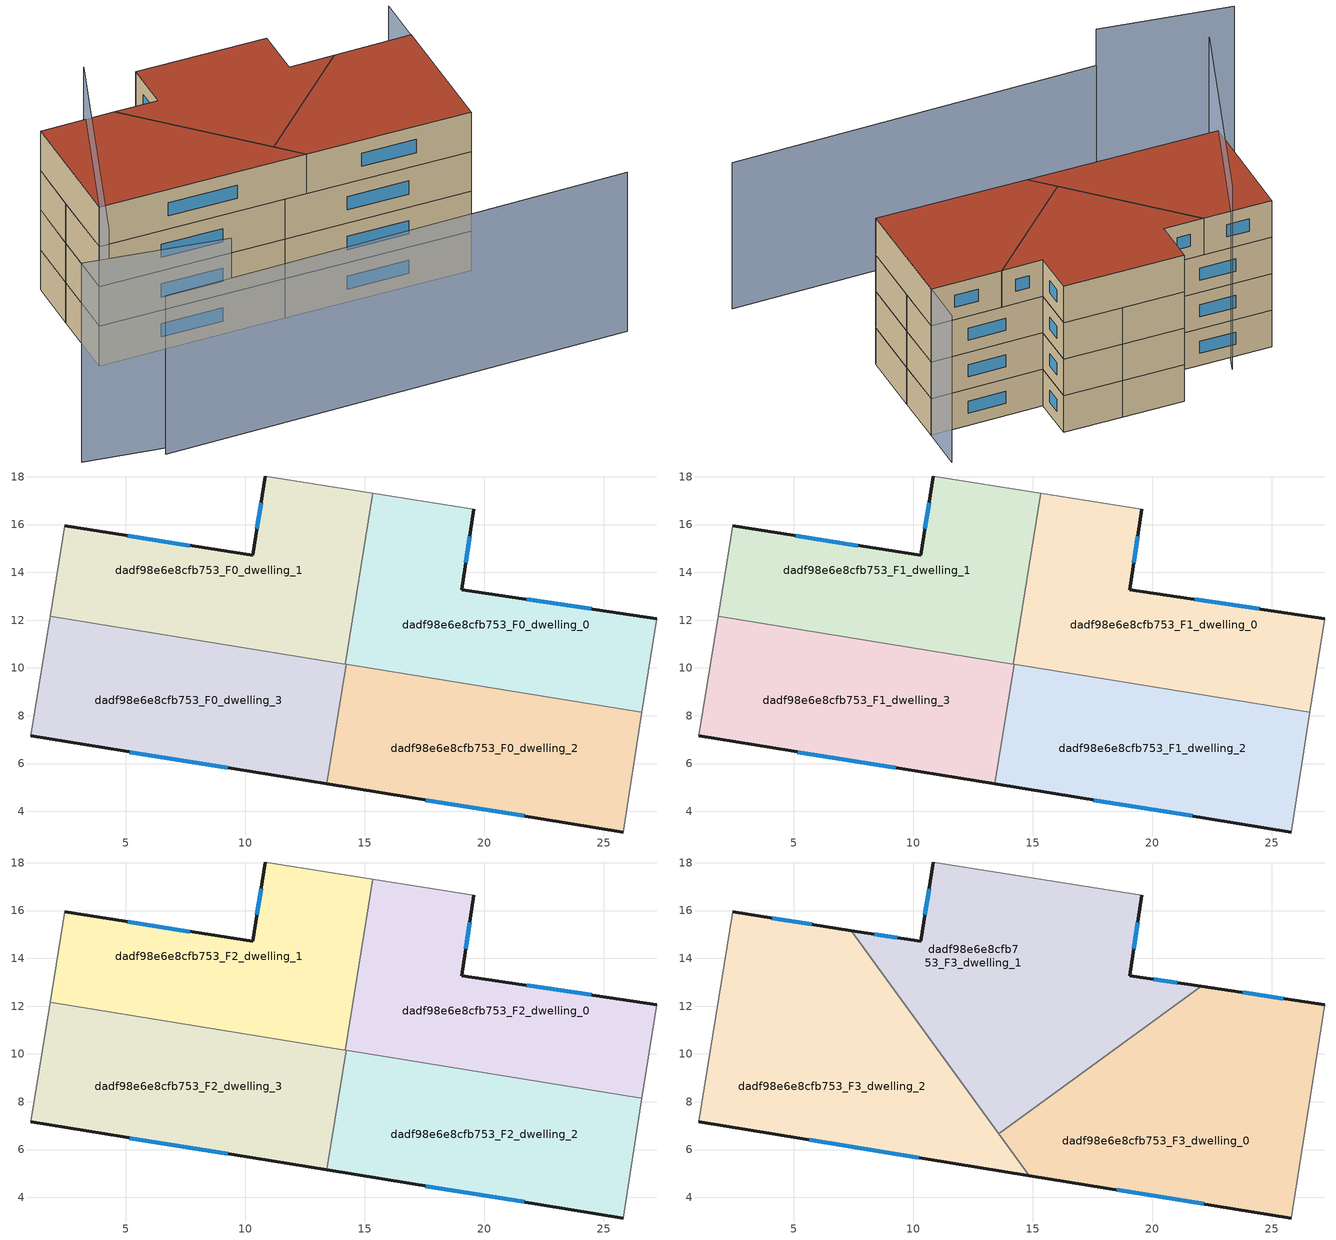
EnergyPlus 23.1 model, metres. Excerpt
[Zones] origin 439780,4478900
dadf98e6e8cfb753_F0_dwelling_0
 floor ground (EU_floor_Construction): 27.21,12.06 26.59,8.14 14.17,10.16 15.33,17.31 19.56,16.64 19.05,13.28 z0
 wall outside (EU_wall_Construction): 27.21,12.06 19.05,13.28 19.56,16.64 z0:3
 wall adiabatic (EU_wall_Construction): 26.59,8.14 27.21,12.06 / 19.56,16.64 15.33,17.31 z0:3
 wall to dadf98e6e8cfb753_F0_dwelling_1 (EU_wall_Construction): 15.33,17.31 14.17,10.16 z0:3
 wall to dadf98e6e8cfb753_F0_dwelling_2 (EU_wall_Construction): 14.22,10.15 26.59,8.14 z0:3
 wall to dadf98e6e8cfb753_F0_dwelling_3 (EU_wall_Construction): 14.17,10.16 14.22,10.15 z0:3
 window (EU_Window_Construction): 24.48,12.47 21.78,12.87 / 19.22,14.4 19.39,15.52 z1:2
dadf98e6e8cfb753_F0_dwelling_1
 floor ground (EU_floor_Construction): 15.33,17.31 14.17,10.16 1.83,12.16 2.45,15.94 10.31,14.7 10.83,18.03 z0
 wall outside (EU_wall_Construction): 10.83,18.03 10.31,14.7 2.45,15.94 z0:3
 wall adiabatic (EU_wall_Construction): 2.45,15.94 1.83,12.16 / 15.33,17.31 10.83,18.03 z0:3
 wall to dadf98e6e8cfb753_F0_dwelling_3 (EU_wall_Construction): 1.83,12.16 14.17,10.16 z0:3
 window (EU_Window_Construction): 7.68,15.12 5.08,15.53 / 10.66,16.92 10.48,15.82 z1:2
dadf98e6e8cfb753_F0_dwelling_2
 floor ground (EU_floor_Construction): 26.59,8.14 25.81,3.13 13.41,5.14 14.22,10.15 z0
 wall outside (EU_wall_Construction): 13.41,5.14 25.81,3.13 z0:3
 wall to dadf98e6e8cfb753_F0_dwelling_3 (EU_wall_Construction): 14.22,10.15 13.41,5.14 z0:3
 wall adiabatic (EU_wall_Construction): 25.81,3.13 26.59,8.14 z0:3
 window (EU_Window_Construction): 17.55,4.47 21.66,3.81 z1:2
dadf98e6e8cfb753_F0_dwelling_3
 floor ground (EU_floor_Construction): 14.22,10.15 13.41,5.14 1.02,7.15 1.83,12.16 z0
 wall outside (EU_wall_Construction): 1.02,7.15 13.41,5.14 z0:3
 wall adiabatic (EU_wall_Construction): 1.83,12.16 1.02,7.15 z0:3
 window (EU_Window_Construction): 5.16,6.48 9.27,5.82 z1:2
dadf98e6e8cfb753_F1_dwelling_0
 floor to dadf98e6e8cfb753_F0_dwelling_0 (EU_floor_Construction): 27.21,12.06 26.59,8.14 14.17,10.16 15.33,17.31 19.56,16.64 19.05,13.28 z3
 wall outside (EU_wall_Construction): 27.21,12.06 19.05,13.28 19.56,16.64 z3:6
 wall adiabatic (EU_wall_Construction): 26.59,8.14 27.21,12.06 / 19.56,16.64 15.33,17.31 z3:6
 wall to dadf98e6e8cfb753_F1_dwelling_1 (EU_wall_Construction): 15.33,17.31 14.17,10.16 z3:6
 wall to dadf98e6e8cfb753_F1_dwelling_2 (EU_wall_Construction): 14.22,10.15 26.59,8.14 z3:6
 wall to dadf98e6e8cfb753_F1_dwelling_3 (EU_wall_Construction): 14.17,10.16 14.22,10.15 z3:6
 window (EU_Window_Construction): 24.48,12.47 21.78,12.87 / 19.22,14.4 19.39,15.52 z4:5
dadf98e6e8cfb753_F1_dwelling_1
 floor to dadf98e6e8cfb753_F0_dwelling_1 (EU_floor_Construction): 15.33,17.31 14.17,10.16 1.83,12.16 2.45,15.94 10.31,14.7 10.83,18.03 z3
 wall outside (EU_wall_Construction): 10.83,18.03 10.31,14.7 2.45,15.94 z3:6
 wall adiabatic (EU_wall_Construction): 2.45,15.94 1.83,12.16 / 15.33,17.31 10.83,18.03 z3:6
 wall to dadf98e6e8cfb753_F1_dwelling_3 (EU_wall_Construction): 1.83,12.16 14.17,10.16 z3:6
 window (EU_Window_Construction): 7.68,15.12 5.08,15.53 / 10.66,16.92 10.48,15.82 z4:5
dadf98e6e8cfb753_F1_dwelling_2
 floor to dadf98e6e8cfb753_F0_dwelling_2 (EU_floor_Construction): 26.59,8.14 25.81,3.13 13.41,5.14 14.22,10.15 z3
 wall outside (EU_wall_Construction): 13.41,5.14 25.81,3.13 z3:6
 wall to dadf98e6e8cfb753_F1_dwelling_3 (EU_wall_Construction): 14.22,10.15 13.41,5.14 z3:6
 wall adiabatic (EU_wall_Construction): 25.81,3.13 26.59,8.14 z3:6
 window (EU_Window_Construction): 17.55,4.47 21.66,3.81 z4:5
dadf98e6e8cfb753_F1_dwelling_3
 floor to dadf98e6e8cfb753_F0_dwelling_3 (EU_floor_Construction): 14.22,10.15 13.41,5.14 1.02,7.15 1.83,12.16 z3
 wall outside (EU_wall_Construction): 1.02,7.15 13.41,5.14 z3:6
 wall adiabatic (EU_wall_Construction): 1.83,12.16 1.02,7.15 z3:6
 window (EU_Window_Construction): 5.16,6.48 9.27,5.82 z4:5
dadf98e6e8cfb753_F2_dwelling_0
 floor to dadf98e6e8cfb753_F1_dwelling_0 (EU_floor_Construction): 27.21,12.06 26.59,8.14 14.17,10.16 15.33,17.31 19.56,16.64 19.05,13.28 z6
 wall outside (EU_wall_Construction): 27.21,12.06 19.05,13.28 19.56,16.64 z6:9
 wall adiabatic (EU_wall_Construction): 26.59,8.14 27.21,12.06 / 19.56,16.64 15.33,17.31 z6:9
 wall to dadf98e6e8cfb753_F2_dwelling_1 (EU_wall_Construction): 15.33,17.31 14.17,10.16 z6:9
 wall to dadf98e6e8cfb753_F2_dwelling_2 (EU_wall_Construction): 14.22,10.15 26.59,8.14 z6:9
 wall to dadf98e6e8cfb753_F2_dwelling_3 (EU_wall_Construction): 14.17,10.16 14.22,10.15 z6:9
 window (EU_Window_Construction): 24.48,12.47 21.78,12.87 / 19.22,14.4 19.39,15.52 z7:8
dadf98e6e8cfb753_F2_dwelling_1
 floor to dadf98e6e8cfb753_F1_dwelling_1 (EU_floor_Construction): 15.33,17.31 14.17,10.16 1.83,12.16 2.45,15.94 10.31,14.7 10.83,18.03 z6
 wall outside (EU_wall_Construction): 10.83,18.03 10.31,14.7 2.45,15.94 z6:9
 wall adiabatic (EU_wall_Construction): 2.45,15.94 1.83,12.16 / 15.33,17.31 10.83,18.03 z6:9
 wall to dadf98e6e8cfb753_F2_dwelling_3 (EU_wall_Construction): 1.83,12.16 14.17,10.16 z6:9
 window (EU_Window_Construction): 7.68,15.12 5.08,15.53 / 10.66,16.92 10.48,15.82 z7:8
dadf98e6e8cfb753_F2_dwelling_2
 floor to dadf98e6e8cfb753_F1_dwelling_2 (EU_floor_Construction): 26.59,8.14 25.81,3.13 13.41,5.14 14.22,10.15 z6
 wall outside (EU_wall_Construction): 13.41,5.14 25.81,3.13 z6:9
 wall to dadf98e6e8cfb753_F2_dwelling_3 (EU_wall_Construction): 14.22,10.15 13.41,5.14 z6:9
 wall adiabatic (EU_wall_Construction): 25.81,3.13 26.59,8.14 z6:9
 window (EU_Window_Construction): 17.55,4.47 21.66,3.81 z7:8
dadf98e6e8cfb753_F2_dwelling_3
 floor to dadf98e6e8cfb753_F1_dwelling_3 (EU_floor_Construction): 14.22,10.15 13.41,5.14 1.02,7.15 1.83,12.16 z6
 wall outside (EU_wall_Construction): 1.02,7.15 13.41,5.14 z6:9
 wall adiabatic (EU_wall_Construction): 1.83,12.16 1.02,7.15 z6:9
 window (EU_Window_Construction): 5.16,6.48 9.27,5.82 z7:8
dadf98e6e8cfb753_F3_dwelling_0
 floor to dadf98e6e8cfb753_F2_dwelling_2 (EU_floor_Construction): 26.59,8.14 25.81,3.13 14.84,4.91 13.64,6.57 13.67,6.74 17.6,9.6 z9
 floor to dadf98e6e8cfb753_F2_dwelling_0 (EU_floor_Construction): 27.21,12.06 26.59,8.14 17.6,9.6 22.05,12.83 z9
 wall outside (EU_wall_Construction): 14.84,4.91 25.81,3.13 / 27.21,12.06 22.05,12.83 z9:12
 wall to dadf98e6e8cfb753_F3_dwelling_1 (EU_wall_Construction): 22.05,12.83 13.56,6.67 z9:12
 wall adiabatic (EU_wall_Construction): 25.81,3.13 27.21,12.06 z9:12
 wall to dadf98e6e8cfb753_F3_dwelling_2 (EU_wall_Construction): 13.56,6.67 14.84,4.91 z9:12
 window (EU_Window_Construction): 18.51,4.32 22.14,3.73 / 25.48,12.32 23.77,12.57 z10:11
 roof outside (EU_roof_Construction): 25.81,3.13 27.21,12.06 22.05,12.83 13.56,6.67 14.84,4.91 z12
dadf98e6e8cfb753_F3_dwelling_1
 floor to dadf98e6e8cfb753_F2_dwelling_0 (EU_floor_Construction): 19.56,16.64 19.05,13.28 22.05,12.83 17.6,9.6 14.17,10.16 15.33,17.31 z9
 floor to dadf98e6e8cfb753_F2_dwelling_1 (EU_floor_Construction): 15.33,17.31 14.17,10.16 10.61,10.73 7.4,15.16 10.31,14.7 10.83,18.03 z9
 floor to dadf98e6e8cfb753_F2_dwelling_2 (EU_floor_Construction): 17.6,9.6 13.67,6.74 14.22,10.15 z9
 floor to dadf98e6e8cfb753_F2_dwelling_3 (EU_floor_Construction): 14.22,10.15 13.67,6.74 13.56,6.67 10.61,10.73 z9
 wall outside (EU_wall_Construction): 22.05,12.83 19.05,13.28 19.56,16.64 / 10.83,18.03 10.31,14.7 7.4,15.16 z9:12
 wall adiabatic (EU_wall_Construction): 19.56,16.64 10.83,18.03 z9:12
 wall to dadf98e6e8cfb753_F3_dwelling_2 (EU_wall_Construction): 7.4,15.16 13.56,6.67 z9:12
 window (EU_Window_Construction): 19.22,14.4 19.39,15.52 / 21.04,12.98 20.05,13.13 / 9.33,14.86 8.37,15.01 / 10.66,16.92 10.48,15.82 z10:11
 roof outside (EU_roof_Construction): 22.05,12.83 19.05,13.28 19.56,16.64 10.83,18.03 10.31,14.7 7.4,15.16 13.56,6.67 z12
dadf98e6e8cfb753_F3_dwelling_2
 floor to dadf98e6e8cfb753_F2_dwelling_1 (EU_floor_Construction): 7.4,15.16 10.61,10.73 1.83,12.15 2.45,15.94 z9
 floor to dadf98e6e8cfb753_F2_dwelling_3 (EU_floor_Construction): 10.61,10.73 13.64,6.57 13.41,5.14 1.02,7.15 1.83,12.15 z9
 floor to dadf98e6e8cfb753_F2_dwelling_2 (EU_floor_Construction): 13.64,6.57 14.84,4.91 13.41,5.14 z9
 wall outside (EU_wall_Construction): 7.4,15.16 2.45,15.94 / 1.02,7.15 14.84,4.91 z9:12
 wall adiabatic (EU_wall_Construction): 2.45,15.94 1.02,7.15 z9:12
 window (EU_Window_Construction): 5.74,15.42 4.1,15.68 / 5.64,6.4 10.22,5.66 z10:11
 roof outside (EU_roof_Construction): 14.84,4.91 7.4,15.16 2.45,15.94 1.02,7.15 z12
shading: -0.71,-3.01 30.36,-7.54 / 25.76,3.13 27.75,15.4 z0:12; -5.49,-0.85 3.72,-3.66 / 6.08,16.64 -2.11,1.29 z0:15
[Building]
EU S2 Campaign: North Axis=0; Terrain=City; Solar Distribution=FullExterior
[Site:Location]
Madrid: Latitude=40.5; Longitude=-3.5; Time Zone=1; Elevation=609
[SizingPeriod:WeatherFileDays]
AnnualSizingPeriod: Begin Month=1; Begin Day of Month=1; End Month=12; End Day of Month=31; Day of Week for Start Day=Monday; Use Weather File Daylight Saving Period=No; Use Weather File Rain and Snow Indicators=No
[MATERIAL]
EU_InternalMass_Material: Roughness=MediumRough; Thickness=0.1; Conductivity=1; Density=1800; Specific Heat=900; Thermal Absorptance=0.9; Solar Absorptance=0.7; Visible Absorptance=0.7
[MATERIAL:NOMASS] Roughness=MediumRough; Thermal Absorptance=0.9; Solar Absorptance=0.7; Visible Absorptance=0.7
Name | Thermal Resistance
EU_wall_NoMass | 0.459673
EU_roof_NoMass | 0.495815
EU_floor_NoMass | 0.788942
[WINDOWMATERIAL:SIMPLEGLAZINGSYSTEM]
EU_Window_SimpleGlazing: UFactor=4.26103; Solar Heat Gain Coefficient=0.85; Visible Transmittance=0.85
[CONSTRUCTION]
EU_wall_Construction: EU_wall_NoMass
EU_roof_Construction: EU_roof_NoMass
EU_floor_Construction: EU_floor_NoMass
EU_InternalMass_Construction: EU_InternalMass_Material
EU_Window_Construction: EU_Window_SimpleGlazing
[ZONE] Type=1; Multiplier=1; Ceiling Height=autocalculate; Floor Area=autocalculate; Part of Total Floor Area=Yes
Name | Volume
dadf98e6e8cfb753_F0_dwelling_0; dadf98e6e8cfb753_F1_dwelling_0; dadf98e6e8cfb753_F2_dwelling_0 | 190.776
dadf98e6e8cfb753_F3_dwelling_0 | 254.383
dadf98e6e8cfb753_F0_dwelling_1; dadf98e6e8cfb753_F1_dwelling_1; dadf98e6e8cfb753_F2_dwelling_1 | 190.775
dadf98e6e8cfb753_F3_dwelling_1 | 254.394
dadf98e6e8cfb753_F0_dwelling_2; dadf98e6e8cfb753_F1_dwelling_2; dadf98e6e8cfb753_F2_dwelling_2 | 190.804
dadf98e6e8cfb753_F3_dwelling_2 | 254.388
dadf98e6e8cfb753_F0_dwelling_3; dadf98e6e8cfb753_F1_dwelling_3; dadf98e6e8cfb753_F2_dwelling_3 | 190.798
[INTERNALMASS] Construction=EU_InternalMass_Construction
Name | Zone or ZoneList | Surface Area
dadf98e6e8cfb753_F0_dwelling_0_EU_InternalMass | dadf98e6e8cfb753_F0_dwelling_0 | 63.592
dadf98e6e8cfb753_F0_dwelling_1_EU_InternalMass | dadf98e6e8cfb753_F0_dwelling_1 | 63.5924
dadf98e6e8cfb753_F0_dwelling_2_EU_InternalMass | dadf98e6e8cfb753_F0_dwelling_2 | 63.6003
dadf98e6e8cfb753_F0_dwelling_3_EU_InternalMass | dadf98e6e8cfb753_F0_dwelling_3 | 63.5989
dadf98e6e8cfb753_F1_dwelling_0_EU_InternalMass | dadf98e6e8cfb753_F1_dwelling_0 | 63.592
dadf98e6e8cfb753_F1_dwelling_1_EU_InternalMass | dadf98e6e8cfb753_F1_dwelling_1 | 63.5924
dadf98e6e8cfb753_F1_dwelling_2_EU_InternalMass | dadf98e6e8cfb753_F1_dwelling_2 | 63.6003
dadf98e6e8cfb753_F1_dwelling_3_EU_InternalMass | dadf98e6e8cfb753_F1_dwelling_3 | 63.5989
dadf98e6e8cfb753_F2_dwelling_0_EU_InternalMass | dadf98e6e8cfb753_F2_dwelling_0 | 63.592
dadf98e6e8cfb753_F2_dwelling_1_EU_InternalMass | dadf98e6e8cfb753_F2_dwelling_1 | 63.5924
dadf98e6e8cfb753_F2_dwelling_2_EU_InternalMass | dadf98e6e8cfb753_F2_dwelling_2 | 63.6003
dadf98e6e8cfb753_F2_dwelling_3_EU_InternalMass | dadf98e6e8cfb753_F2_dwelling_3 | 63.5989
dadf98e6e8cfb753_F3_dwelling_0_EU_InternalMass | dadf98e6e8cfb753_F3_dwelling_0 | 84.7969
dadf98e6e8cfb753_F3_dwelling_1_EU_InternalMass | dadf98e6e8cfb753_F3_dwelling_1 | 84.7965
dadf98e6e8cfb753_F3_dwelling_2_EU_InternalMass | dadf98e6e8cfb753_F3_dwelling_2 | 84.796
[OTHEREQUIPMENT] Fuel Type=Electricity; Design Level Calculation Method=Watts/Area; Power per Zone Floor Area=1; Fraction Latent=0; Fraction Radiant=0; Fraction Lost=0; Carbon Dioxide Generation Rate=0; EndUse Subcategory=EU_Step8_InternalGains
Name | Zone or ZoneList or Space or SpaceList | Schedule
EU_Step8_InternalGain_dadf98e6e8cfb753_F0_dwelling_0_f000 | dadf98e6e8cfb753_F0_dwelling_0 | EU_Step8_GainSchedule_dadf98e6e8cfb753_F0_dwelling_0_f000
EU_Step8_InternalGain_dadf98e6e8cfb753_F0_dwelling_1_f000 | dadf98e6e8cfb753_F0_dwelling_1 | EU_Step8_GainSchedule_dadf98e6e8cfb753_F0_dwelling_1_f000
EU_Step8_InternalGain_dadf98e6e8cfb753_F0_dwelling_2_f000 | dadf98e6e8cfb753_F0_dwelling_2 | EU_Step8_GainSchedule_dadf98e6e8cfb753_F0_dwelling_2_f000
EU_Step8_InternalGain_dadf98e6e8cfb753_F0_dwelling_3_f000 | dadf98e6e8cfb753_F0_dwelling_3 | EU_Step8_GainSchedule_dadf98e6e8cfb753_F0_dwelling_3_f000
EU_Step8_InternalGain_dadf98e6e8cfb753_F1_dwelling_0_f000 | dadf98e6e8cfb753_F1_dwelling_0 | EU_Step8_GainSchedule_dadf98e6e8cfb753_F1_dwelling_0_f000
EU_Step8_InternalGain_dadf98e6e8cfb753_F1_dwelling_1_f000 | dadf98e6e8cfb753_F1_dwelling_1 | EU_Step8_GainSchedule_dadf98e6e8cfb753_F1_dwelling_1_f000
EU_Step8_InternalGain_dadf98e6e8cfb753_F1_dwelling_2_f000 | dadf98e6e8cfb753_F1_dwelling_2 | EU_Step8_GainSchedule_dadf98e6e8cfb753_F1_dwelling_2_f000
EU_Step8_InternalGain_dadf98e6e8cfb753_F1_dwelling_3_f000 | dadf98e6e8cfb753_F1_dwelling_3 | EU_Step8_GainSchedule_dadf98e6e8cfb753_F1_dwelling_3_f000
EU_Step8_InternalGain_dadf98e6e8cfb753_F2_dwelling_0_f000 | dadf98e6e8cfb753_F2_dwelling_0 | EU_Step8_GainSchedule_dadf98e6e8cfb753_F2_dwelling_0_f000
EU_Step8_InternalGain_dadf98e6e8cfb753_F2_dwelling_1_f000 | dadf98e6e8cfb753_F2_dwelling_1 | EU_Step8_GainSchedule_dadf98e6e8cfb753_F2_dwelling_1_f000
EU_Step8_InternalGain_dadf98e6e8cfb753_F2_dwelling_2_f000 | dadf98e6e8cfb753_F2_dwelling_2 | EU_Step8_GainSchedule_dadf98e6e8cfb753_F2_dwelling_2_f000
EU_Step8_InternalGain_dadf98e6e8cfb753_F2_dwelling_3_f000 | dadf98e6e8cfb753_F2_dwelling_3 | EU_Step8_GainSchedule_dadf98e6e8cfb753_F2_dwelling_3_f000
EU_Step8_InternalGain_dadf98e6e8cfb753_F3_dwelling_0_f000 | dadf98e6e8cfb753_F3_dwelling_0 | EU_Step8_GainSchedule_dadf98e6e8cfb753_F3_dwelling_0_f000
EU_Step8_InternalGain_dadf98e6e8cfb753_F3_dwelling_1_f000 | dadf98e6e8cfb753_F3_dwelling_1 | EU_Step8_GainSchedule_dadf98e6e8cfb753_F3_dwelling_1_f000
EU_Step8_InternalGain_dadf98e6e8cfb753_F3_dwelling_2_f000 | dadf98e6e8cfb753_F3_dwelling_2 | EU_Step8_GainSchedule_dadf98e6e8cfb753_F3_dwelling_2_f000
[ZONEVENTILATION:DESIGNFLOWRATE] Schedule=EU_AlwaysOn; Design Flow Rate Calculation Method=AirChanges/Hour; Air Changes per Hour=0.719161; Ventilation Type=Natural; Fan Pressure Rise=0; Fan Total Efficiency=1; Constant Term Coefficient=1; Temperature Term Coefficient=0; Velocity Term Coefficient=0; Velocity Squared Term Coefficient=0; Minimum Indoor Temperature=-100; Maximum Indoor Temperature=100; Delta Temperature=-100; Minimum Outdoor Temperature=-100; Maximum Outdoor Temperature=100; Maximum Wind Speed=40
Name | Zone or ZoneList or Space or SpaceList
EU_ConstantAir_dadf98e6e8cfb753_F0_dwelling_0 | dadf98e6e8cfb753_F0_dwelling_0
EU_ConstantAir_dadf98e6e8cfb753_F0_dwelling_1 | dadf98e6e8cfb753_F0_dwelling_1
EU_ConstantAir_dadf98e6e8cfb753_F0_dwelling_2 | dadf98e6e8cfb753_F0_dwelling_2
EU_ConstantAir_dadf98e6e8cfb753_F0_dwelling_3 | dadf98e6e8cfb753_F0_dwelling_3
EU_ConstantAir_dadf98e6e8cfb753_F1_dwelling_0 | dadf98e6e8cfb753_F1_dwelling_0
EU_ConstantAir_dadf98e6e8cfb753_F1_dwelling_1 | dadf98e6e8cfb753_F1_dwelling_1
EU_ConstantAir_dadf98e6e8cfb753_F1_dwelling_2 | dadf98e6e8cfb753_F1_dwelling_2
EU_ConstantAir_dadf98e6e8cfb753_F1_dwelling_3 | dadf98e6e8cfb753_F1_dwelling_3
EU_ConstantAir_dadf98e6e8cfb753_F2_dwelling_0 | dadf98e6e8cfb753_F2_dwelling_0
EU_ConstantAir_dadf98e6e8cfb753_F2_dwelling_1 | dadf98e6e8cfb753_F2_dwelling_1
EU_ConstantAir_dadf98e6e8cfb753_F2_dwelling_2 | dadf98e6e8cfb753_F2_dwelling_2
EU_ConstantAir_dadf98e6e8cfb753_F2_dwelling_3 | dadf98e6e8cfb753_F2_dwelling_3
EU_ConstantAir_dadf98e6e8cfb753_F3_dwelling_0 | dadf98e6e8cfb753_F3_dwelling_0
EU_ConstantAir_dadf98e6e8cfb753_F3_dwelling_1 | dadf98e6e8cfb753_F3_dwelling_1
EU_ConstantAir_dadf98e6e8cfb753_F3_dwelling_2 | dadf98e6e8cfb753_F3_dwelling_2
[HVACTEMPLATE:THERMOSTAT] Constant Heating Setpoint=20; Constant Cooling Setpoint=50
EU_HeatOnly_dadf98e6e8cfb753_F0_dwelling_0; EU_HeatOnly_dadf98e6e8cfb753_F0_dwelling_1; EU_HeatOnly_dadf98e6e8cfb753_F0_dwelling_2; EU_HeatOnly_dadf98e6e8cfb753_F0_dwelling_3; EU_HeatOnly_dadf98e6e8cfb753_F1_dwelling_0; EU_HeatOnly_dadf98e6e8cfb753_F1_dwelling_1; EU_HeatOnly_dadf98e6e8cfb753_F1_dwelling_2; EU_HeatOnly_dadf98e6e8cfb753_F1_dwelling_3; EU_HeatOnly_dadf98e6e8cfb753_F2_dwelling_0; EU_HeatOnly_dadf98e6e8cfb753_F2_dwelling_1; EU_HeatOnly_dadf98e6e8cfb753_F2_dwelling_2; EU_HeatOnly_dadf98e6e8cfb753_F2_dwelling_3; EU_HeatOnly_dadf98e6e8cfb753_F3_dwelling_0; EU_HeatOnly_dadf98e6e8cfb753_F3_dwelling_1; EU_HeatOnly_dadf98e6e8cfb753_F3_dwelling_2
[HVACTEMPLATE:ZONE:IDEALLOADSAIRSYSTEM] System Availability Schedule=EU_AlwaysOn; Maximum Heating Supply Air Temperature=50; Minimum Cooling Supply Air Temperature=13; Maximum Heating Supply Air Humidity Ratio=0.0156; Minimum Cooling Supply Air Humidity Ratio=0.0077; Heating Limit=NoLimit; Cooling Limit=NoLimit; Heating Availability Schedule=EU_AlwaysOn; Cooling Availability Schedule=EU_CoolingOff; Dehumidification Control Type=ConstantSensibleHeatRatio; Cooling Sensible Heat Ratio=0.7; Dehumidification Setpoint=60; Humidification Control Type=None; Humidification Setpoint=30; Outdoor Air Method=None; Outdoor Air Flow Rate per Person=0.00944; Outdoor Air Flow Rate per Zone Floor Area=0; Outdoor Air Flow Rate per Zone=0; Demand Controlled Ventilation Type=None; Outdoor Air Economizer Type=NoEconomizer; Heat Recovery Type=None; Sensible Heat Recovery Effectiveness=0.7; Latent Heat Recovery Effectiveness=0.65
Name | Template Thermostat
dadf98e6e8cfb753_F0_dwelling_0 | EU_HeatOnly_dadf98e6e8cfb753_F0_dwelling_0
dadf98e6e8cfb753_F0_dwelling_1 | EU_HeatOnly_dadf98e6e8cfb753_F0_dwelling_1
dadf98e6e8cfb753_F0_dwelling_2 | EU_HeatOnly_dadf98e6e8cfb753_F0_dwelling_2
dadf98e6e8cfb753_F0_dwelling_3 | EU_HeatOnly_dadf98e6e8cfb753_F0_dwelling_3
dadf98e6e8cfb753_F1_dwelling_0 | EU_HeatOnly_dadf98e6e8cfb753_F1_dwelling_0
dadf98e6e8cfb753_F1_dwelling_1 | EU_HeatOnly_dadf98e6e8cfb753_F1_dwelling_1
dadf98e6e8cfb753_F1_dwelling_2 | EU_HeatOnly_dadf98e6e8cfb753_F1_dwelling_2
dadf98e6e8cfb753_F1_dwelling_3 | EU_HeatOnly_dadf98e6e8cfb753_F1_dwelling_3
dadf98e6e8cfb753_F2_dwelling_0 | EU_HeatOnly_dadf98e6e8cfb753_F2_dwelling_0
dadf98e6e8cfb753_F2_dwelling_1 | EU_HeatOnly_dadf98e6e8cfb753_F2_dwelling_1
dadf98e6e8cfb753_F2_dwelling_2 | EU_HeatOnly_dadf98e6e8cfb753_F2_dwelling_2
dadf98e6e8cfb753_F2_dwelling_3 | EU_HeatOnly_dadf98e6e8cfb753_F2_dwelling_3
dadf98e6e8cfb753_F3_dwelling_0 | EU_HeatOnly_dadf98e6e8cfb753_F3_dwelling_0
dadf98e6e8cfb753_F3_dwelling_1 | EU_HeatOnly_dadf98e6e8cfb753_F3_dwelling_1
dadf98e6e8cfb753_F3_dwelling_2 | EU_HeatOnly_dadf98e6e8cfb753_F3_dwelling_2
[SIZING:ZONE] Zone Cooling Design Supply Air Temperature Input Method=SupplyAirTemperature; Zone Cooling Design Supply Air Temperature=13; Zone Heating Design Supply Air Temperature Input Method=SupplyAirTemperature; Zone Heating Design Supply Air Temperature=50; Zone Cooling Design Supply Air Humidity Ratio=0.008; Zone Heating Design Supply Air Humidity Ratio=0.008; Cooling Design Air Flow Method=DesignDay; Cooling Design Air Flow Rate=0; Cooling Minimum Air Flow per Zone Floor Area=0.000762; Cooling Minimum Air Flow=0; Cooling Minimum Air Flow Fraction=0.2; Heating Design Air Flow Method=DesignDay; Heating Design Air Flow Rate=0; Heating Maximum Air Flow per Zone Floor Area=0.002032; Heating Maximum Air Flow=0.141576; Heating Maximum Air Flow Fraction=0.3; Account for Dedicated Outdoor Air System=No; Dedicated Outdoor Air System Control Strategy=NeutralSupplyAir; Dedicated Outdoor Air Low Setpoint Temperature for Design=autosize; Dedicated Outdoor Air High Setpoint Temperature for Design=autosize; Zone Load Sizing Method=Sensible Load Only No Latent Load; Zone Latent Cooling Design Supply Air Humidity Ratio Input Method=HumidityRatioDifference; Zone Cooling Design Supply Air Humidity Ratio Difference=0.005; Zone Latent Heating Design Supply Air Humidity Ratio Input Method=HumidityRatioDifference; Zone Humidification Design Supply Air Humidity Ratio Difference=0.005
dadf98e6e8cfb753_F0_dwelling_0; dadf98e6e8cfb753_F0_dwelling_1; dadf98e6e8cfb753_F0_dwelling_2; dadf98e6e8cfb753_F0_dwelling_3; dadf98e6e8cfb753_F1_dwelling_0; dadf98e6e8cfb753_F1_dwelling_1; dadf98e6e8cfb753_F1_dwelling_2; dadf98e6e8cfb753_F1_dwelling_3; dadf98e6e8cfb753_F2_dwelling_0; dadf98e6e8cfb753_F2_dwelling_1; dadf98e6e8cfb753_F2_dwelling_2; dadf98e6e8cfb753_F2_dwelling_3; dadf98e6e8cfb753_F3_dwelling_0; dadf98e6e8cfb753_F3_dwelling_1; dadf98e6e8cfb753_F3_dwelling_2
[SCHEDULE:CONSTANT]
Name | Hourly Value
EU_AlwaysOn | 1
EU_CoolingOff | 0
[SCHEDULE:FILE] Column Number=1; Rows to Skip at Top=0; Number of Hours of Data=8760; Column Separator=Comma; Interpolate to Timestep=No; Minutes per Item=60; Adjust Schedule for Daylight Savings=Yes
Name | File
EU_Step8_GainSchedule_dadf98e6e8cfb753_F0_dwelling_0_f000 | ../../schedules/dadf98e6e8cfb753/dadf98e6e8cfb753_F0_dwelling_0_f000_gain.csv
EU_Step8_GainSchedule_dadf98e6e8cfb753_F0_dwelling_1_f000 | ../../schedules/dadf98e6e8cfb753/dadf98e6e8cfb753_F0_dwelling_1_f000_gain.csv
EU_Step8_GainSchedule_dadf98e6e8cfb753_F0_dwelling_2_f000 | ../../schedules/dadf98e6e8cfb753/dadf98e6e8cfb753_F0_dwelling_2_f000_gain.csv
EU_Step8_GainSchedule_dadf98e6e8cfb753_F0_dwelling_3_f000 | ../../schedules/dadf98e6e8cfb753/dadf98e6e8cfb753_F0_dwelling_3_f000_gain.csv
EU_Step8_GainSchedule_dadf98e6e8cfb753_F1_dwelling_0_f000 | ../../schedules/dadf98e6e8cfb753/dadf98e6e8cfb753_F1_dwelling_0_f000_gain.csv
EU_Step8_GainSchedule_dadf98e6e8cfb753_F1_dwelling_1_f000 | ../../schedules/dadf98e6e8cfb753/dadf98e6e8cfb753_F1_dwelling_1_f000_gain.csv
EU_Step8_GainSchedule_dadf98e6e8cfb753_F1_dwelling_2_f000 | ../../schedules/dadf98e6e8cfb753/dadf98e6e8cfb753_F1_dwelling_2_f000_gain.csv
EU_Step8_GainSchedule_dadf98e6e8cfb753_F1_dwelling_3_f000 | ../../schedules/dadf98e6e8cfb753/dadf98e6e8cfb753_F1_dwelling_3_f000_gain.csv
EU_Step8_GainSchedule_dadf98e6e8cfb753_F2_dwelling_0_f000 | ../../schedules/dadf98e6e8cfb753/dadf98e6e8cfb753_F2_dwelling_0_f000_gain.csv
EU_Step8_GainSchedule_dadf98e6e8cfb753_F2_dwelling_1_f000 | ../../schedules/dadf98e6e8cfb753/dadf98e6e8cfb753_F2_dwelling_1_f000_gain.csv
EU_Step8_GainSchedule_dadf98e6e8cfb753_F2_dwelling_2_f000 | ../../schedules/dadf98e6e8cfb753/dadf98e6e8cfb753_F2_dwelling_2_f000_gain.csv
EU_Step8_GainSchedule_dadf98e6e8cfb753_F2_dwelling_3_f000 | ../../schedules/dadf98e6e8cfb753/dadf98e6e8cfb753_F2_dwelling_3_f000_gain.csv
EU_Step8_GainSchedule_dadf98e6e8cfb753_F3_dwelling_0_f000 | ../../schedules/dadf98e6e8cfb753/dadf98e6e8cfb753_F3_dwelling_0_f000_gain.csv
EU_Step8_GainSchedule_dadf98e6e8cfb753_F3_dwelling_1_f000 | ../../schedules/dadf98e6e8cfb753/dadf98e6e8cfb753_F3_dwelling_1_f000_gain.csv
EU_Step8_GainSchedule_dadf98e6e8cfb753_F3_dwelling_2_f000 | ../../schedules/dadf98e6e8cfb753/dadf98e6e8cfb753_F3_dwelling_2_f000_gain.csv
